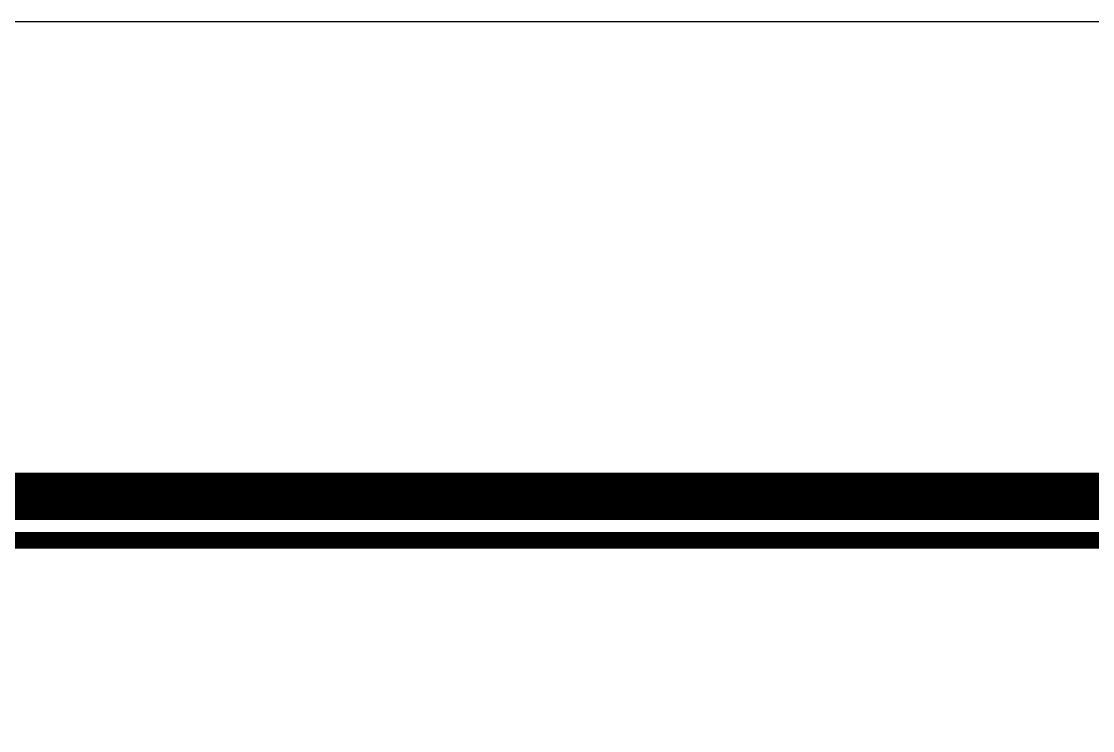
# Model space of a CAD drawing. Extents: x -2746917 to -971774, y -3334247 to -3250358.
# Drawn here: x -976537 to -974283, y -3275667 to -3274173 of the extents above; entities that cross this region are included whole.
import ezdxf

# ---------------------------------------------------------------- set-up
doc = ezdxf.new("R2010")
doc.units = 0
doc.header["$LTSCALE"] = 1000
doc.header["$MEASUREMENT"] = 0
doc.layers.get('0').update_dxf_attribs({"linetype": 'CONTINUOUS'})
doc.layers.add('PUB_TITLE', color=4, linetype='CONTINUOUS')
doc.layers.add('yichutu', color=7, linetype='CONTINUOUS', true_color=0xffffff, plot=False)

# ---------------------------------------------------------------- blocks, each defined once
blk = doc.blocks.new('yct-1189-420-118900-42000-100-2008.0')
at = {"layer": 'yichutu', "color": 7, "true_color": 0xffffff}
blk.add_lwpolyline([(0, 0), (0, 42000), (118900, 42000), (118900, 0)], close=True, dxfattribs=at)
blk = doc.blocks.new('A$C3E121A49')
at = {"layer": 'PUB_TITLE'}
blk.add_lwpolyline([(-114816.7, -12300.8), (-114816.7, 29699.2), (4083.3, 29699.2), (4083.3, -12300.8)], close=True, dxfattribs=at)
at = {"layer": 'PUB_TITLE', "const_width": 100}
blk.add_lwpolyline([(3083.3, -11300.8), (3083.3, 28699.2), (-114103.5, 28699.2), (-114103.5, -11300.8), (3083.3, -11300.8)], dxfattribs=at)
at = {"layer": 'PUB_TITLE', "color": 4, "const_width": 35.1}
blk.add_lwpolyline([(-2164.5, 23530.1), (3056.7, 23530.1), (3056.7, 28606.7), (-2164.5, 28606.7)], close=True, dxfattribs=at)

msp = doc.modelspace()

# ---------------------------------------------------------------- block references
at = {"ltscale": 1.5}
msp.add_blockref('A$C3E121A49', (-975857.62, -3303872.21), dxfattribs=at)
at = {"layer": 'yichutu'}
msp.add_blockref('yct-1189-420-118900-42000-100-2008.0', (-1090674.35, -3316173.05), dxfattribs=at)

doc.saveas('drawing.dxf')
